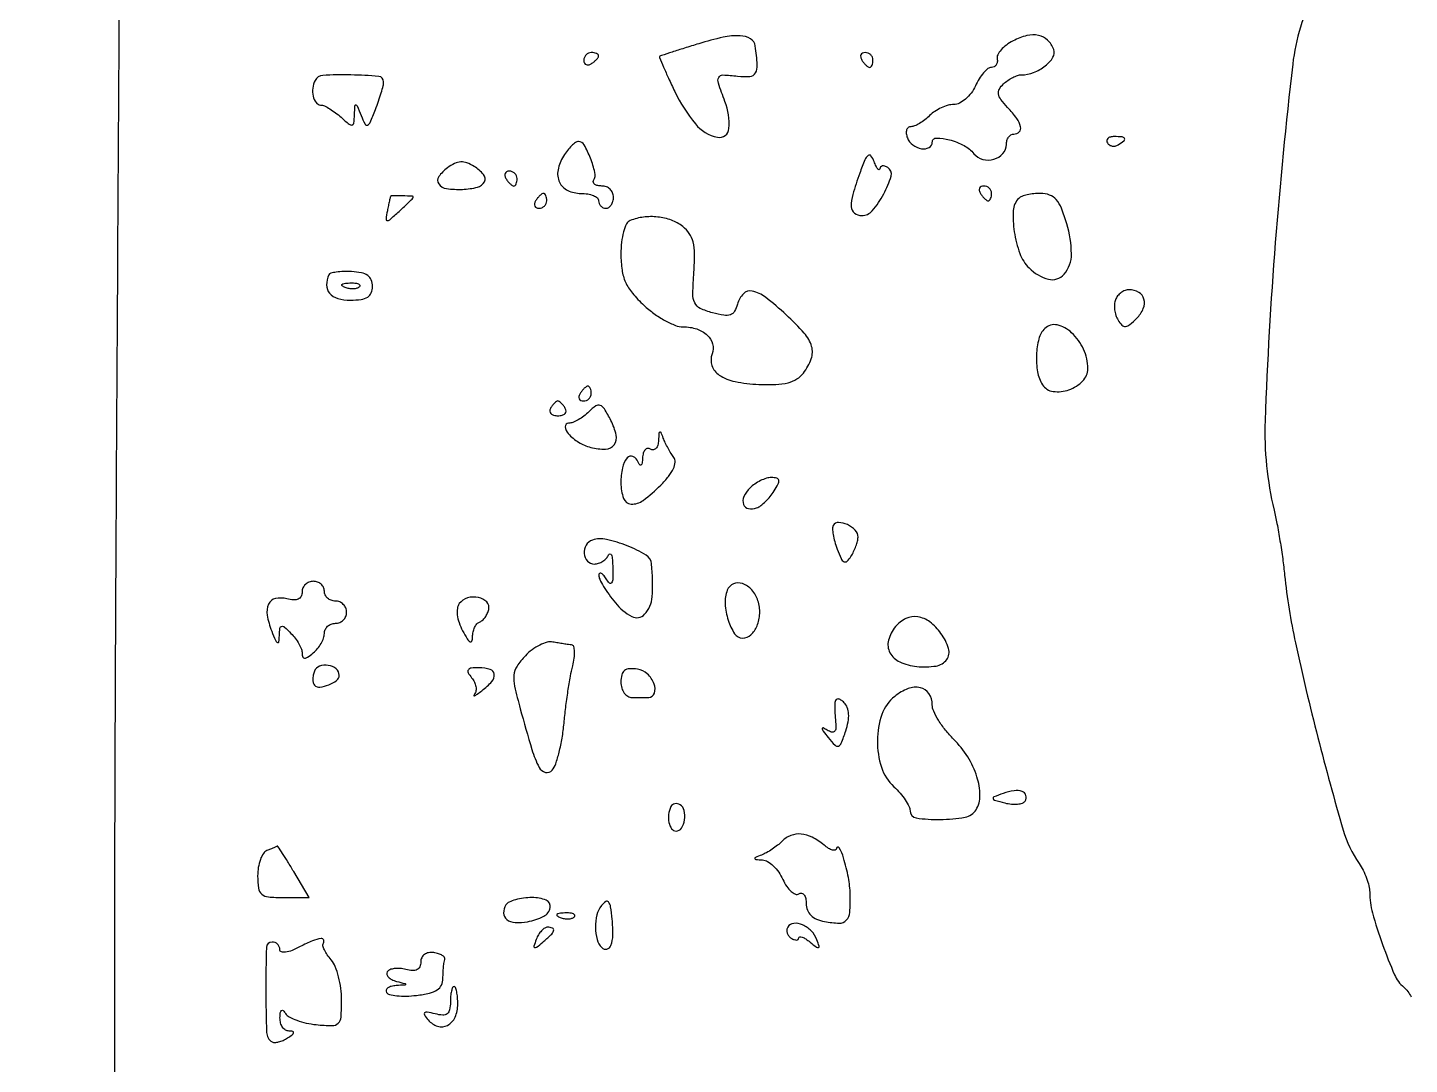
# Model space of a CAD drawing. Extents: x 0 to 5034, y 0 to 2560.
# Drawn here: x 512 to 698.4, y 873.5 to 1013.4 of the extents above; entities that cross this region are included whole.
import ezdxf

# ---------------------------------------------------------------- set-up
doc = ezdxf.new("R2010")
doc.units = 0

msp = doc.modelspace()

# ---------------------------------------------------------------- linework, layer by layer
for points in [[(523.737002, 861.681552, -0.001197), (523.738411, 897.905103, -0.000797), (523.93147, 945.845619, -0.000225), (524.384816, 1020.5, 0.000097), (524.861336, 1095.775456, 0.000492), (525.077301, 1137.678711, 0.000773), (525.162843, 1170.275012, 0.000542)], [(685.596994, 1018.187566, 0.090629), (682.615077, 1008.426469, 0.009347), (680.273414, 984.368486, 0.010572), (678.897568, 960.338415, 0.068137), (680.108696, 948.26918, -0.012738), (680.493231, 946.470381, -0.006064), (680.900729, 944.138447, -0.006007), (681.267972, 941.689618, -0.008489), (681.531701, 939.5, 0.027443), (682.986067, 930.357989, 0.009972), (686.012625, 917.580497, 0.006955), (689.419152, 905.098772, 0.082857), (691.569989, 900.596614, -0.036305), (692.117462, 899.680041, -0.028219), (692.579934, 898.614334, -0.028939), (692.89857, 897.566288, -0.059391), (693, 896.715391, 0.067832), (693.380733, 893.921871, 0.018571), (694.731662, 889.676076, 0.015917), (696.353048, 885.581267, 0.117846), (697.60302, 883.914501, -0.063063), (698.137754, 883.342929, -0.04425), (698.589637, 882.585142, -0.044545)]]:
    msp.add_lwpolyline(points, format="xyb")
for points in [[(602.5, 1011.196494, 0.001206), (600.566619, 1010.593407, 0.001865), (598.899698, 1010.062183, 0.000563), (597.454857, 1009.593993, 0.058404), (597.264929, 1009.506619, 0.367814), (597.215097, 1009.355253, 0.002736), (597.755463, 1008.049386, 0.008271), (598.424864, 1006.52741, 0.005008), (599.264929, 1004.747236, 0.05812), (602.044689, 1000.382045, 0.174318), (605.027039, 998.58427, 0.451776), (606.575298, 999.764559, 0.108956), (606.040814, 1003.392651, -0.009102), (605.142852, 1005.890418, -0.199636), (605.19387, 1006.648729, -0.295972), (605.753035, 1006.979376, -0.01878), (607.745084, 1006.821566, 0.047237), (609.402706, 1006.784749, 0.247269), (610.152053, 1007.251436, 0.151931), (610.400025, 1008.322955, 0.016235), (610.125, 1010.893011, 0.229282), (609.479635, 1011.857206, 0.123218), (608.074958, 1012.268711, 0.064235), (605.789551, 1012.065891, 0.02079)], [(644.893265, 1011.581886, 0.040124), (643.995762, 1011.019172, 0.051154), (643.276459, 1010.359155, 0.060517), (642.823876, 1009.70501, 0.175566), (642.75, 1009.168247, -0.085545), (642.767914, 1008.722195, -0.113756), (642.626515, 1008.343172, -0.126462), (642.348138, 1008.091227, -0.121596), (641.978561, 1008, 0.171894), (641.508889, 1007.833616, 0.044326), (640.922566, 1007.265625, 0.039814), (640.329133, 1006.456991, 0.031507), (639.818046, 1005.5, -0.053928), (639.251018, 1004.543845, -0.054434), (638.494207, 1003.734375, -0.059843), (637.671213, 1003.182499, -0.118337), (636.910914, 1003, 0.068706), (636.124771, 1002.891463, 0.038998), (635.221599, 1002.559375, 0.038122), (634.347015, 1002.074168, 0.050713), (633.642857, 1001.5, -0.031274), (632.992134, 1000.925958, -0.031738), (632.277969, 1000.440625, -0.033457), (631.605037, 1000.101717, -0.100248), (631.102813, 1000, 0.170074), (630.754753, 999.878081, 0.150287), (630.537366, 999.559375, 0.106564), (630.494585, 999.074132, 0.060579), (630.638374, 998.5, 0.142873), (631.364634, 997.545114, 0.116004), (632.551105, 997.035405, 0.165508), (633.567391, 997.19239, 0.279316), (634, 997.90638, -0.415576), (634.572284, 998.476009, -0.066236), (636.308522, 998.236769, -0.054313), (638.293882, 997.449013, -0.101578), (639.622945, 996.354969, 0.160975), (640.804408, 995.594417, 0.133625), (642.306605, 995.613837, 0.141497), (643.531748, 996.381479, 0.184538), (644, 997.606989, -0.070083), (644.074991, 998.139376, -0.085896), (644.29375, 998.590803, -0.100138), (644.618662, 998.892621, -0.138107), (645, 999, 0.199274), (645.723766, 999.300383, 0.258938), (645.916834, 999.978782, 0.10162), (645.397206, 1001.105769, 0.028871), (644.159386, 1002.598544, -0.025876), (643.250282, 1003.681638, -0.120099), (642.929012, 1004.425925, -0.176563), (643.048057, 1005.076116, -0.072332), (643.61718, 1005.787106, -0.037641), (644.19576, 1006.251275, -0.033511), (644.85964, 1006.643712, -0.035075), (645.506798, 1006.914851, -0.081839), (646.023535, 1007, 0.092898), (647.673329, 1007.309194, 0.074376), (649.245908, 1008.207523, 0.086998), (650.283573, 1009.367617, 0.234828), (650.385443, 1010.437936, 0.110913), (649.556258, 1011.683524, 0.140206), (648.336687, 1012.324576, 0.113716), (646.756891, 1012.291224, 0.058127)], [(587, 1008.940983, 0.108972), (587.078288, 1008.586039, 0.182303), (587.29375, 1008.3746, 0.161196), (587.6179, 1008.343488, 0.082592), (588, 1008.5, 0.029505), (588.382774, 1008.768994, 0.035638), (588.70625, 1009.066025, 0.038439), (588.934461, 1009.34829, 0.151918), (589, 1009.559017, 0.210953), (588.92554, 1009.727648, 0.081139), (588.70625, 1009.870461, 0.061769), (588.382849, 1009.967655, 0.042167), (588, 1010, 0.105053), (587.618444, 1009.918938, 0.099167), (587.29375, 1009.688914, 0.09642), (587.076123, 1009.345238, 0.093332)], [(624.5, 1009, 0.029505), (624.768994, 1008.617226, 0.035638), (625.066025, 1008.29375, 0.038439), (625.34829, 1008.065539, 0.151918), (625.559017, 1008, 0.210953), (625.727648, 1008.07446, 0.081139), (625.870461, 1008.29375, 0.061769), (625.967655, 1008.617151, 0.042167), (626, 1009, 0.105053), (625.918938, 1009.381556, 0.099167), (625.688914, 1009.70625, 0.09642), (625.345238, 1009.923877, 0.093332), (624.940983, 1010, 0.108972), (624.586039, 1009.921712, 0.182303), (624.3746, 1009.70625, 0.161196), (624.343488, 1009.3821, 0.082592)], [(550.744151, 1006.25, 0.085805), (550.428597, 1005.197416, 0.086172), (550.485463, 1004.101625, 0.106862), (550.874968, 1003.267094, 0.215773), (551.5, 1002.928741, -0.092452), (552.000133, 1002.798092, -0.025469), (552.720312, 1002.413194, -0.024817), (553.506594, 1001.885167, -0.023646), (554.25, 1001.273753, 0.011054), (555.327826, 1000.340834, 0.219957), (555.738959, 1000.232198, 0.330208), (555.983235, 1000.490118, 0.020875), (556.070285, 1001.595012, -0.004483), (556.127003, 1002.831296, -0.429396), (556.248976, 1002.93504, -0.272269), (556.412329, 1002.813919, -0.003052), (556.960152, 1001.5, 0.020484), (557.485947, 1000.35317, 0.393515), (557.823771, 1000.229798, 0.19382), (558.175435, 1000.579467, 0.007432), (558.889867, 1002.3151, 0.010294), (559.314866, 1003.461424, 0.01166), (559.673898, 1004.577891, 0.010928), (559.935263, 1005.537331, 0.061102), (560, 1006.0651, 0.389382), (559.340613, 1006.783434, 0.016388), (555.576595, 1006.982158, 0.017123), (551.782593, 1006.92802, 0.271337)], [(584.256761, 996.039533, 0.091523), (583.517697, 994.16586, 0.158699), (583.718698, 992.52105, 0.173422), (584.82082, 991.406523, 0.112361), (586.606989, 991, -0.039889), (587.523278, 990.926784, -0.059158), (588.297053, 990.70625, -0.077805), (588.82348, 990.38268, -0.219522), (589, 990, 0.099038), (589.076342, 989.618362, 0.097945), (589.29375, 989.29375, 0.097945), (589.618362, 989.076342, 0.099038), (590, 989, 0.148195), (590.381354, 989.115568, 0.098894), (590.70625, 989.440625, 0.082425), (590.925306, 989.926543, 0.064853), (591, 990.5, 0.103052), (590.880765, 991.072373, 0.098802), (590.542039, 991.559375, 0.09695), (590.036055, 991.885705, 0.095165), (589.440983, 992, -0.04734), (588.874686, 992.053737, -0.100817), (588.469648, 992.220312, -0.174625), (588.28879, 992.466342, -0.207995), (588.32357, 992.75, 0.191918), (588.489339, 993.82555, 0.036541), (587.893899, 995.754871, 0.035075), (587.043563, 997.549335, 0.270887), (586.272771, 998, 0.158752), (585.888466, 997.874827, 0.035435), (585.354001, 997.424113, 0.033396), (584.783584, 996.790039, 0.026902)], [(657.613087, 997.817021, 0.108766), (657.88478, 997.536973, 0.099739), (658.257398, 997.385962, 0.095385), (658.673795, 997.387618, 0.090093), (659.069098, 997.542705, 0.02679), (659.852054, 998.086603, 0.350126), (659.929499, 998.40792, 0.269722), (659.618676, 998.623697, 0.019984), (658.543989, 998.666667, 0.059057), (658.024148, 998.605052, 0.126631), (657.669932, 998.417083, 0.191218), (657.534562, 998.139071, 0.158515)], [(624.219175, 993.729573, 0.015285), (623.273429, 990.840987, 0.082774), (623.075537, 989.209005, 0.211736), (623.503092, 988.349952, 0.174664), (624.47432, 988, 0.220749), (625.914308, 988.668319, 0.051375), (627.457006, 990.927743, 0.053704), (628.445041, 993.337481, 0.336678), (627.996333, 994.502266, 0.062843), (627.609738, 994.678657, 0.121028), (627.272027, 994.699503, 0.171753), (627.037879, 994.565619, 0.157413), (626.929715, 994.309017, -0.352416), (626.827809, 994.20272, -0.264034), (626.671355, 994.266566, -0.055797), (626.4277, 994.659047, -0.017062), (626.14889, 995.300571, 0.064146), (625.726975, 996.065635, 0.429288), (625.341386, 996.115147, 0.125929), (624.913067, 995.53622, 0.009865)], [(568.600411, 994.449764, 0.080591), (567.431715, 993.265045, 0.316566), (567.427263, 992.294563, 0.208475), (568.472, 991.652372, 0.045992), (570.621879, 991.548731, 0.049004), (572.661699, 991.839675, 0.217982), (573.587549, 992.57146, 0.303473), (573.473446, 993.545694, 0.07682), (572.203157, 994.641053, 0.051367), (571.239314, 995.113323, 0.101852), (570.401394, 995.239926, 0.098731), (569.56435, 995.02631, 0.046203)], [(576.5, 993, 0.029505), (576.768994, 992.617226, 0.035638), (577.066025, 992.29375, 0.038439), (577.34829, 992.065539, 0.151918), (577.559017, 992, 0.210953), (577.727648, 992.07446, 0.081139), (577.870461, 992.29375, 0.061769), (577.967655, 992.617151, 0.042167), (578, 993, 0.105053), (577.918938, 993.381556, 0.099167), (577.688914, 993.70625, 0.09642), (577.345238, 993.923877, 0.093332), (576.940983, 994, 0.108972), (576.586039, 993.921712, 0.182303), (576.3746, 993.70625, 0.161196), (576.343488, 993.3821, 0.082592)], [(640.5, 991, 0.029505), (640.768994, 990.617226, 0.035638), (641.066025, 990.29375, 0.038439), (641.34829, 990.065539, 0.151918), (641.559017, 990, 0.210953), (641.727648, 990.07446, 0.081139), (641.870461, 990.29375, 0.061769), (641.967655, 990.617151, 0.042167), (642, 991, 0.105053), (641.918938, 991.381556, 0.099167), (641.688914, 991.70625, 0.09642), (641.345238, 991.923877, 0.093332), (640.940983, 992, 0.108972), (640.586039, 991.921712, 0.182303), (640.3746, 991.70625, 0.161196), (640.343488, 991.3821, 0.082592)], [(560.923489, 990.583333, 0.130461), (560.885122, 990.510226, 0.00159), (560.767321, 989.985041, 0.004607), (560.638083, 989.373478, 0.002982), (560.499294, 988.663615, 0.013514), (560.316474, 987.531399, 0.435721), (560.475838, 987.337824, 0.196426), (560.82028, 987.454927, 0.004983), (562.075805, 988.568603, 0.004762), (562.813321, 989.248934, 0.007405), (563.434768, 989.850836, 0.002905), (563.953522, 990.374433, 0.196196), (564, 990.488321, 0.400826), (563.882633, 990.611205, 0.003762), (562.519567, 990.66357, 0.004798), (561.175168, 990.692179, 0.213072)], [(580.5, 990, 0.082592), (580.343488, 989.6179, 0.161196), (580.3746, 989.29375, 0.182303), (580.586039, 989.078288, 0.108972), (580.940983, 989, 0.093332), (581.345238, 989.076123, 0.09642), (581.688914, 989.29375, 0.099167), (581.918938, 989.618444, 0.105053), (582, 990, 0.042167), (581.967655, 990.382849, 0.061769), (581.870461, 990.70625, 0.081139), (581.727648, 990.92554, 0.210953), (581.559017, 991, 0.151918), (581.34829, 990.934461, 0.038439), (581.066025, 990.70625, 0.035638), (580.768994, 990.382774, 0.029505)], [(645.666667, 990.333333, 0.184185), (644.932245, 988.693652, 0.05112), (645.062188, 985.828899, 0.051134), (645.809377, 982.898505, 0.108816), (647.0625, 980.9375, 0.131766), (649.671026, 979.43224, 0.289377), (651.781564, 980.08976, 0.181623), (652.770783, 982.832988, 0.069576), (652.146033, 986.906924, 0.02223), (651.420399, 988.987664, 0.082736), (650.703397, 990.170089, 0.12669), (649.821276, 990.784735, 0.089368), (648.626525, 991, 0.026458), (647.69975, 990.950924, 0.028941), (646.811125, 990.804167, 0.030134), (646.073848, 990.59073, 0.111296)], [(593.25, 987.337719, 0.185725), (592.757408, 986.878092, 0.045763), (592.359227, 985.824316, 0.039712), (592.089264, 984.423863, 0.02777), (592, 982.817876, 0.035104), (592.15156, 980.661814, 0.070538), (592.62399, 979.026288, 0.068315), (593.544112, 977.553641, 0.031149), (595.105755, 975.90121, 0.031616), (596.456086, 974.790927, 0.031034), (597.943754, 973.85223, 0.032599), (599.349215, 973.19799, 0.092889), (600.405755, 973, -0.078593), (602.224601, 972.712325, -0.109413), (603.640812, 971.87933, -0.137398), (604.370315, 970.684291, -0.161735), (604.309979, 969.36541, 0.175074), (604.278384, 967.767701, 0.167085), (605.27257, 966.481329, 0.097567), (607.400374, 965.613654, 0.037313), (610.590552, 965.235178, 0.020216), (612.900925, 965.22809, 0.052843), (614.542091, 965.464298, 0.074821), (615.732063, 965.964464, 0.093792), (616.618976, 966.765073, 0.074646), (617.671495, 968.689669, 0.1609), (617.725521, 970.358468, 0.110316), (616.731321, 972.150785, 0.025766), (614.304583, 974.61513, 0.020284), (611.492399, 976.988623, 0.111619), (609.706996, 977.825063, 0.259636), (608.52008, 977.467962, 0.129394), (607.725269, 976.057429, -0.067305), (607.330322, 975.097124, -0.179625), (606.768453, 974.632691, -0.124495), (605.889704, 974.555543, -0.025707), (604.358638, 974.884359, -0.04314), (602.702491, 975.487358, -0.178792), (601.965075, 976.230475, -0.112894), (601.707711, 977.481658, -0.012713), (601.845957, 980.396522, 0.018505), (601.933418, 982.837805, 0.059661), (601.73868, 984.447715, 0.088108), (601.229736, 985.601858, 0.083023), (600.345957, 986.537789, 0.073913), (598.803935, 987.381857, 0.060327), (596.971539, 987.816246, 0.05915), (595.051088, 987.804905, 0.064956)], [(552.612029, 980.036222, 0.103829), (552.305534, 978.643746, 0.179042), (552.701467, 977.540604, 0.150645), (553.795855, 976.834757, 0.068554), (555.5, 976.6, 0.031199), (556.960168, 976.6912, 0.108138), (557.847345, 977.00522, 0.159744), (558.329449, 977.579508, 0.095677), (558.5, 978.462639, 0.09665), (558.331169, 979.32789, 0.144055), (557.854501, 979.927645, 0.10541), (557.001702, 980.291288, 0.037335), (555.676895, 980.448861, 0.018078), (554.577779, 980.457209, 0.026324), (553.61206, 980.378626, 0.024555), (552.858076, 980.23914, 0.232877)], [(556.729167, 978.395833, -0.126455), (556.402231, 978.202593, -0.060344), (555.916927, 978.123424, -0.05415), (555.359369, 978.160852, -0.051402), (554.8125, 978.316886, -0.054073), (554.395823, 978.538436, -0.470617), (554.37858, 978.720685, -0.168741), (554.670344, 978.862007, -0.018894), (555.416667, 978.921053, -0.028489), (556.112848, 978.910055, -0.077125), (556.592839, 978.799335, -0.208169), (556.77538, 978.614691, -0.296942)], [(658.699509, 976.659316, 0.076882), (658.566216, 976.042859, 0.047167), (658.592115, 975.298472, 0.046085), (658.760932, 974.547583, 0.060193), (659.056356, 973.909316, 0.057309), (659.58722, 973.236801, 0.224845), (660.071448, 973.062375, 0.15034), (660.649261, 973.303294, 0.02295), (661.582161, 974.154039, 0.094987), (662.465901, 975.456591, 0.168933), (662.558122, 976.734914, 0.199238), (661.852178, 977.652036, 0.131108), (660.547972, 978, 0.090557), (659.999552, 977.899852, 0.066663), (659.454713, 977.606174, 0.065352), (658.99591, 977.171829, 0.079127)], [(649.176206, 972.776206, 0.133498), (648.380272, 971.385984, 0.053275), (648.053606, 969.196346, 0.052711), (648.199361, 966.910495, 0.099374), (648.86017, 965.19201, 0.223133), (650.291606, 964.281506, 0.117395), (652.43338, 964.509971, 0.112617), (654.30573, 965.695033, 0.199947), (654.984687, 967.358408, 0.105698), (654.405198, 969.977308, 0.098267), (652.797424, 972.209115, 0.132171), (650.830981, 973.252424, 0.258106)], [(586.5, 964, 0.082592), (586.343488, 963.6179, 0.161196), (586.3746, 963.29375, 0.182303), (586.586039, 963.078288, 0.108972), (586.940983, 963, 0.093332), (587.345238, 963.076123, 0.09642), (587.688914, 963.29375, 0.099167), (587.918938, 963.618444, 0.105053), (588, 964, 0.042167), (587.967655, 964.382849, 0.061769), (587.870461, 964.70625, 0.081139), (587.727648, 964.92554, 0.210953), (587.559017, 965, 0.151918), (587.34829, 964.934461, 0.038439), (587.066025, 964.70625, 0.035638), (586.768994, 964.382774, 0.029505)], [(582.5, 962, 0.146489), (582.397987, 961.620597, 0.191582), (582.538811, 961.29375, 0.134005), (582.925364, 961.072951, 0.063222), (583.5, 961, 0.063222), (584.074636, 961.072951, 0.134005), (584.461189, 961.29375, 0.191582), (584.602013, 961.620597, 0.146489), (584.5, 962, 0.025622), (584.235369, 962.382847, 0.032351), (583.951311, 962.70625, 0.033983), (583.686704, 962.937141, 0.163822), (583.5, 963, 0.163822), (583.313296, 962.937141, 0.033983), (583.048689, 962.70625, 0.032351), (582.764631, 962.382847, 0.025622)], [(587.690429, 961.547572, -0.034564), (587.010136, 960.955349, -0.033333), (586.246756, 960.454599, -0.035174), (585.515009, 960.106887, -0.093591), (584.948984, 960, 0.432956), (584.501769, 959.523415, 0.170217), (584.895631, 958.593833, 0.069435), (586.294019, 957.429835, 0.075079), (587.922061, 956.730633, 0.070237), (589.931694, 956.497412, 0.22985), (591.088225, 957.094469, 0.219087), (591.368267, 958.40177, 0.064651), (590.649122, 960.375205, 0.016271), (589.776132, 961.931816, 0.163913), (589.215958, 962.405756, 0.254692), (588.617113, 962.332627, 0.041299)], [(597.078947, 957.690983, -0.056904), (596.976122, 957.042692, -0.116801), (596.729441, 956.594912, -0.179435), (596.385489, 956.416012, -0.171169), (596, 956.5, 0.171169), (595.614511, 956.583988, 0.179435), (595.270559, 956.405088, 0.116801), (595.023878, 955.957308, 0.056904), (594.921053, 955.309017, -0.021586), (594.862257, 954.633175, -0.172715), (594.722298, 954.359006, -0.454839), (594.543979, 954.376357, -0.059276), (594.335642, 954.756231, 0.193611), (593.630419, 955.489773, 0.337179), (592.849923, 955.308813, 0.123202), (592.205407, 953.965609, 0.050597), (592, 951.940983, 0.08377), (592.351408, 949.858253, 0.304073), (593.370345, 949.089877, 0.177347), (595.007899, 949.58802, 0.034777), (597.368704, 951.641431, 0.02805), (598.427646, 952.826355, 0.058088), (599.082992, 953.878223, 0.08494), (599.325448, 954.748647, 0.194403), (599.13934, 955.391431, -0.02687), (598.765643, 955.923705, -0.014521), (598.361214, 956.614983, -0.014427), (597.989118, 957.344865, -0.022013), (597.71322, 958, 0.01217), (597.416161, 958.746102, 0.428967), (597.25793, 958.805137, 0.266294), (597.135032, 958.624311, 0.008203)], [(609.395571, 951.252714, 0.089622), (608.597144, 950.102102, 0.190615), (608.542643, 949.037595, 0.269124), (609.194039, 948.466912, 0.140938), (610.303537, 948.562984, 0.070922), (610.858836, 948.872149, 0.029518), (611.511708, 949.431771, 0.028471), (612.151076, 950.123323, 0.032771), (612.675901, 950.852643, 0.021978), (613.2131, 951.803413, 0.169042), (613.281191, 952.303114, 0.290416), (613.014166, 952.58139, 0.060259), (612.309151, 952.666667, 0.074576), (611.632587, 952.565192, 0.038535), (610.83469, 952.251318, 0.037236), (610.04719, 951.793862, 0.04621)], [(620.649438, 946.206326, 0.146421), (620.545485, 945.781591, 0.027763), (620.630963, 944.980179, 0.027519), (620.841613, 944.023788, 0.022225), (621.168765, 943.024072, 0.017051), (621.70336, 941.741085, 0.164003), (622.102587, 941.315977, 0.328666), (622.513459, 941.37531, 0.057164), (623.036039, 942.024072, 0.029639), (623.39446, 942.67301, 0.024464), (623.699705, 943.402206, 0.025145), (623.9137, 944.100799, 0.058459), (623.984687, 944.643011, 0.198951), (623.620871, 945.555537, 0.090327), (622.554149, 946.314636, 0.100287), (621.37222, 946.601882, 0.276353)], [(588.155945, 944.218648, 0.178853), (587.296056, 943.529363, 0.156751), (587.032173, 942.403086, 0.171145), (587.478448, 941.403302, 0.205824), (588.416667, 941, 0.080074), (588.995939, 941.093368, 0.064399), (589.565351, 941.367188, 0.065245), (590.039141, 941.772091, 0.087674), (590.337719, 942.25, -0.302003), (590.530429, 942.382033, -0.328904), (590.712635, 942.251562, -0.057351), (590.848577, 941.578445, -0.015875), (590.90574, 940.5, -0.010622), (590.905686, 939.004316, -0.131233), (590.748486, 938.462237, -0.484265), (590.467453, 938.426751, -0.055233), (590, 939, 0.028324), (589.625044, 939.513866, 0.103342), (589.31234, 939.765625, 0.330042), (589.115662, 939.732738, 0.191595), (589.02028, 939.5, 0.1184), (589.145826, 938.952369, 0.019219), (589.672452, 937.987226, 0.020273), (590.396169, 936.878895, 0.016607), (591.254967, 935.754387, 0.098822), (593.478704, 933.925172, 0.340485), (595.204094, 934.212455, 0.173774), (596.213414, 936.56458, 0.038744), (596.141405, 941.00531, 0.239292), (595.38889, 942.196538, 0.038785), (592.857835, 943.45087, 0.041047), (590.062478, 944.317183, 0.135884)], [(549, 937.216702, -0.114025), (548.862678, 936.622374, -0.17694), (548.487552, 936.261236, -0.123987), (547.851245, 936.152381, -0.044654), (546.938828, 936.305746, 0.118472), (545.408731, 936.336251, 0.233758), (544.48266, 935.594728, 0.154071), (544.285418, 934.093155, 0.051286), (544.900507, 931.934716, 0.008033), (545.411496, 930.713056, 0.157308), (545.67855, 930.41119, 0.535549), (545.865355, 930.501176, 0.025941), (545.936614, 931.321429, -0.02074), (546.0148, 932.344687, -0.323166), (546.239436, 932.589286, -0.238242), (546.607747, 932.489335, -0.013161), (547.5, 931.642857, -0.035582), (548.074014, 930.980765, -0.033779), (548.559375, 930.232782, -0.035625), (548.895901, 929.512062, -0.091661), (549, 928.948984, 0.083031), (549.083581, 928.449144, 0.329567), (549.324787, 928.283162, 0.145839), (549.74883, 928.425398, 0.019866), (550.5, 929, 0.048188), (551.073942, 929.578122, 0.041499), (551.559375, 930.28386, 0.04354), (551.892217, 931.004766, 0.086594), (552, 931.622445, -0.108083), (552.114952, 932.14801, -0.099644), (552.440625, 932.595343, -0.09558), (552.927343, 932.895288, -0.090674), (553.5, 933, 0.099038), (554.072457, 933.114514, 0.097945), (554.559375, 933.440625, 0.097945), (554.885486, 933.927543, 0.099038), (555, 934.5, 0.099038), (554.885486, 935.072457, 0.097945), (554.559375, 935.559375, 0.097945), (554.072457, 935.885486, 0.099038), (553.5, 936, -0.087646), (552.927262, 936.101173, -0.094518), (552.440625, 936.391667, -0.100101), (552.115099, 936.824693, -0.111732), (552, 937.333333, 0.111732), (551.884901, 937.841974, 0.100101), (551.559375, 938.275, 0.094518), (551.072738, 938.565493, 0.087646), (550.5, 938.666667, 0.095625), (549.927465, 938.556158, 0.097077), (549.440625, 938.24074, 0.098706), (549.114697, 937.769992, 0.102559)], [(606.354299, 937.480905, 0.106432), (606.065379, 935.623842, 0.062511), (606.475309, 933.403692, 0.06754), (607.337927, 931.58235, 0.253639), (608.412063, 931, 0.188729), (609.532406, 931.4385, 0.109209), (610.369245, 932.64325, 0.09004), (610.72593, 934.317097, 0.084623), (610.484608, 936.048496, 0.102844), (609.670828, 937.495525, 0.130663), (608.40525, 938.349658, 0.181982), (607.174386, 938.317404, 0.207443)], [(570.206589, 935.655104, 0.128852), (569.93906, 935.013724, 0.064867), (569.930824, 934.130667, 0.053805), (570.17057, 933.096179, 0.037842), (570.648159, 932, 0.013434), (571.266917, 930.902583, 0.118854), (571.653876, 930.508963, 0.4869), (571.891758, 930.595498, 0.076859), (571.985258, 931.166667, -0.051501), (572.059576, 931.828891, -0.056206), (572.267388, 932.441667, -0.063508), (572.569661, 932.917327, -0.133784), (572.925, 933.166667, 0.09757), (573.303017, 933.393466, 0.05054), (573.67375, 933.803688, 0.047551), (573.982119, 934.319466, 0.052657), (574.175, 934.867163, 0.254089), (573.901651, 935.877368, 0.154432), (572.78938, 936.488544, 0.121986), (571.313277, 936.419459, 0.158762)], [(629.039869, 932.548039, 0.108744), (628.092039, 930.709905, 0.18951), (628.286284, 929.030158, 0.166211), (629.624581, 927.779199, 0.081893), (631.903325, 927.175817, 0.059966), (634.512967, 927.239408, 0.201589), (635.946507, 928.102608, 0.238562), (636.192843, 929.604342, 0.080691), (635.166051, 931.64176, 0.072395), (633.664743, 933.182654, 0.127434), (632.037625, 933.871301, 0.147487), (630.448202, 933.637593, 0.110247)], [(579.112591, 928.619848, 0.042536), (577.988954, 927.199144, 0.122595), (577.572981, 926.023864, 0.079472), (577.668002, 924.503218, 0.011414), (578.422628, 921.470093, 0.005681), (579.995368, 915.959938, 0.047725), (580.965022, 913.565469, 0.213538), (581.822342, 912.886404, 0.289506), (582.737913, 913.184204, 0.092029), (583.203731, 914.018575, 0.020017), (583.670156, 915.606979, 0.020219), (584.067526, 917.516669, 0.018153), (584.326489, 919.522117, -0.00794), (584.554975, 921.629561, -0.006757), (584.861359, 923.84556, -0.006822), (585.195038, 925.855104, -0.019067), (585.501578, 927.25, 0.028429), (585.713732, 928.309609, 0.04788), (585.754557, 929.214663, 0.065294), (585.637662, 929.853383, 0.30127), (585.358408, 930.076511, -0.012895), (584.917088, 930.127347, -0.004086), (584.261635, 930.2255, -0.004076), (583.53241, 930.346902, -0.004522), (582.830138, 930.476266, 0.115591), (582.043896, 930.445625, 0.048545), (581.049291, 930.064281, 0.044567), (580.019585, 929.429819, 0.043857)], [(550.65166, 926.534623, 0.044169), (550.494205, 925.983171, 0.04951), (550.444102, 925.433536, 0.055853), (550.500408, 924.965083, 0.13944), (550.666667, 924.666667, 0.225942), (551.410764, 924.402635, 0.069376), (552.598935, 924.69589, 0.069637), (553.657152, 925.30116, 0.232085), (554, 926, 0.228969), (553.590475, 926.847398, 0.128732), (552.521366, 927.317652, 0.125922), (551.341784, 927.208592, 0.218812)], [(571.868879, 925.657991, -0.06157), (572.239396, 925.079601, -0.070194), (572.437715, 924.453159, -0.080802), (572.440706, 923.87631, -0.137558), (572.241324, 923.440958, 0.139903), (572.163061, 923.267973, 0.595759), (572.231826, 923.216445, 0.046197), (572.614943, 923.437763, 0.009281), (573.25, 923.905412, 0.045481), (574.604776, 925.152902, 0.217192), (574.915646, 926.130224, 0.299634), (574.361025, 926.786001, 0.071757), (572.877555, 927, 0.024411), (571.823966, 926.948531, 0.210175), (571.422808, 926.723116, 0.299279), (571.398488, 926.33724, 0.043547)], [(592, 925.069551, 0.067699), (592.109795, 924.262362, 0.089435), (592.431199, 923.594925, 0.105076), (592.916754, 923.156673, 0.131972), (593.5, 923), (594.779688, 923), (595.75, 923, 0.32484), (596.522951, 923.561411, 0.173886), (596.485891, 924.801233, 0.108494), (595.560619, 926.182097, 0.157078), (594.25, 926.819551, 0.046519), (593.152023, 926.872414, 0.155275), (592.483197, 926.626033, 0.170392), (592.11633, 926.056446, 0.058734)], [(620.884846, 922.45, 0.02829), (620.853441, 921.960437, 0.009114), (620.861249, 921.23289, 0.009057), (620.899437, 920.422215, 0.010031), (620.966222, 919.640689, -0.038262), (620.989957, 918.817454, -0.195626), (620.801389, 918.410631, -0.263852), (620.429071, 918.321709, -0.065158), (619.831377, 918.582648, 0.029988), (619.270403, 918.875988, 0.587232), (619.145367, 918.782872, 0.130538), (619.284043, 918.446344, 0.007928), (619.963449, 917.582305, 0.021095), (620.883594, 916.542411, 0.300201), (621.344319, 916.438923, 0.213182), (621.731448, 916.823742, 0.011642), (622.325949, 918.477847, 0.033679), (622.650263, 919.724955, 0.060838), (622.719306, 920.776626, 0.076993), (622.537591, 921.63063, 0.105909), (622.1125, 922.2875, 0.046937), (621.676534, 922.648488, 0.117077), (621.292507, 922.795099, 0.216248), (621.024007, 922.713705, 0.184526)], [(628.928125, 923.142883, 0.139194), (627.211507, 920.70513, 0.082154), (626.594229, 917.172185, 0.080985), (627.147236, 913.576051, 0.127325), (628.818019, 910.954914, -0.027097), (629.653194, 910.087719, -0.030051), (630.359199, 909.163487, -0.031433), (630.857733, 908.311452, -0.117059), (631.00053, 907.711045, 0.372437), (631.840846, 906.740254, 0.039693), (635.064589, 906.530652, 0.039182), (638.426357, 906.843329, 0.214752), (639.900731, 907.839379, 0.14371), (640.433294, 909.77793, 0.0728), (640.019662, 912.297722, 0.063206), (638.779423, 914.971656, 0.056279), (636.868752, 917.368657, -0.028067), (635.770815, 918.597256, -0.02994), (634.842696, 919.915863, -0.031361), (634.190066, 921.137211, -0.107422), (634, 922.011669, 0.145769), (633.554203, 923.508295, 0.195524), (632.402253, 924.305928, 0.147276), (630.733442, 924.183879, 0.078964)], [(643.553552, 910.042872, 0.007616), (642.319944, 909.573491, 0.360495), (642.200598, 909.355028, 0.282141), (642.389625, 909.148828, 0.005764), (643.802556, 908.761884, 0.038882), (644.680907, 908.603816, 0.049274), (645.505053, 908.602284, 0.057746), (646.16219, 908.743704, 0.174202), (646.515316, 909.024782, 0.204813), (646.630174, 909.787139, 0.251405), (646.147637, 910.308124, 0.11947), (645.025364, 910.413112, 0.050997)], [(598.754232, 908.266312, 0.084697), (598.436116, 907.221291, 0.082939), (598.479003, 906.121909, 0.104464), (598.84371, 905.288862, 0.234312), (599.437328, 904.972506, 0.26629), (600.162879, 905.360605, 0.1021), (600.575922, 906.472687, 0.093314), (600.533019, 907.735512, 0.201974), (599.980032, 908.512341, 0.086456), (599.629461, 908.652808, 0.102024), (599.272696, 908.654687, 0.11056), (598.965717, 908.518222, 0.11748)], [(613.71727, 903.574413, -0.029391), (613.129656, 903.0521, -0.019253), (612.39697, 902.518599, -0.019381), (611.640331, 902.052501, -0.034842), (610.982143, 901.739662, 0.007086), (610.147624, 901.398373, 0.345173), (610.066174, 901.250576, 0.345804), (610.190231, 901.136416, 0.007097), (611.089485, 901.078947, -0.125153), (611.782546, 900.865592, -0.053974), (612.554209, 900.272252, -0.048762), (613.280396, 899.427406, -0.046293), (613.843738, 898.443612, 0.03967), (614.362468, 897.509297, 0.063271), (614.958857, 896.818938, 0.088752), (615.535744, 896.461357, 0.237156), (616.004253, 896.502629, -0.188783), (616.380987, 896.571338, -0.185663), (616.707499, 896.366667, -0.110561), (616.928534, 895.876325, -0.050862), (617, 895.175594, 0.093622), (617.163628, 894.309378, 0.106498), (617.629666, 893.606664, 0.092109), (618.405978, 893.087662, 0.054233), (619.476498, 892.759742, 0.038903), (621.444472, 892.540163, 0.215075), (622.406048, 892.935813, 0.172741), (622.869293, 893.988234, 0.023838), (622.929715, 896.416667, 0.041826), (622.686002, 898.698679, 0.025229), (622.037769, 901.342512, 0.062298), (621.433633, 902.71251, 0.729669), (621.070285, 902.627555, -0.297421), (620.904764, 902.41365, -0.15127), (620.550387, 902.401672, -0.073696), (620.018839, 902.634977, -0.033011), (619.399118, 903.083724, 0.05458), (617.804438, 904.1369, 0.097425), (616.299574, 904.570257, 0.116263), (614.92786, 904.369478, 0.1025)], [(544.25, 902.337719, 0.156004), (543.769889, 901.939005, 0.054536), (543.367188, 901.124726, 0.047701), (543.092263, 900.069992, 0.039935), (543, 898.916667, 0.034318), (543.114978, 897.243434, 0.185607), (543.547109, 896.46036, 0.154287), (544.443914, 896.088214, 0.021799), (546.466275, 896), (549.932549, 896), (547.867499, 899.5, 0.003928), (547.064811, 900.836352, 0.006523), (546.364635, 901.948684, 0.001706), (545.746048, 902.896437, 0.385064), (545.651224, 902.921053, -0.020702), (545.544782, 902.870976, -0.000964), (545.177235, 902.717133, -0.001594), (544.739858, 902.536686, -0.001144)], [(576.5, 895, 0.137852), (576.183302, 893.89698, 0.232944), (576.594545, 893.050199, 0.152734), (577.731285, 892.625128, 0.060975), (579.408951, 892.737844, 0.069016), (581.582498, 893.474325, 0.233842), (582.459699, 894.635786, 0.357055), (581.918523, 895.630028, 0.096911), (580.027632, 896, 0.031727), (578.86852, 895.926375, 0.037358), (577.791181, 895.70625, 0.040652), (576.932526, 895.385509, 0.145635)], [(589.378425, 894.917716, 0.107509), (588.762158, 893.658398, 0.062358), (588.565762, 891.978123, 0.063453), (588.787293, 890.346345, 0.131685), (589.424965, 889.241702, 0.260051), (590.113232, 889.046344, 0.25244), (590.654642, 889.527763, 0.084651), (590.912495, 890.940479, 0.027389), (590.820529, 893.071578, 0.012271), (590.612086, 894.76557, 0.129762), (590.339977, 895.400204, 0.397994), (589.953847, 895.458603, 0.073645)], [(583.8125, 893.316886, 0.051402), (584.359369, 893.160852, 0.05415), (584.916927, 893.123424, 0.060344), (585.402231, 893.202593, 0.126455), (585.729167, 893.395833, 0.296942), (585.77538, 893.614691, 0.208169), (585.592839, 893.799335, 0.077125), (585.112848, 893.910055, 0.028489), (584.416667, 893.921053, 0.018894), (583.670344, 893.862007, 0.168741), (583.37858, 893.720685, 0.470617), (583.395823, 893.538436, 0.054073)], [(580.584097, 890.358556, 0.012731), (580.264678, 889.458284, 0.389672), (580.355597, 889.258808, 0.27071), (580.617386, 889.292701, 0.008807), (581.477108, 889.981001, 0.017238), (582.562498, 890.946872, 0.127361), (582.925, 891.530548, 0.389178), (582.765008, 891.870501, 0.097466), (582.106989, 892, 0.148172), (581.719384, 891.882557, 0.058677), (581.291272, 891.517826, 0.05126), (580.891147, 890.986565, 0.0442)], [(614.515713, 892.025424, 0.113794), (614.38458, 891.638754, 0.100305), (614.426992, 891.214311, 0.093896), (614.637171, 890.817187, 0.086012), (614.983688, 890.510081, 0.047815), (615.373526, 890.317898, 0.1041), (615.701458, 890.266654, 0.181382), (615.913567, 890.359172, 0.202874), (616, 890.563428, -0.37857), (616.131216, 890.711895, -0.122734), (616.44735, 890.673443, -0.056796), (616.937793, 890.418888, -0.02513), (617.522892, 889.981001, 0.008617), (618.377452, 889.296301, 0.248124), (618.645946, 889.249705, 0.412419), (618.741867, 889.43674, 0.014488), (618.445573, 890.281238, 0.099757), (617.677096, 891.49276, 0.097549), (616.49387, 892.323608, 0.126888), (615.318033, 892.519743, 0.236803)], [(548.75, 889.380006, -0.024558), (547.638814, 888.864492, -0.059214), (546.766021, 888.625772, -0.116417), (546.215191, 888.671651, -0.324718), (546, 888.968063, 0.101105), (545.919548, 889.361859, 0.098408), (545.690731, 889.696868, 0.097445), (545.349002, 889.921297, 0.097009), (544.94717, 890, 0.404727), (544.194949, 889.271835, 0.008299), (544.103589, 883.525604, 0.009327), (544.214407, 877.800511, 0.249814), (544.956611, 876.526816, 0.152481), (545.302357, 876.438185, 0.048481), (545.83442, 876.517823, 0.043234), (546.444872, 876.728198, 0.036456), (547.047746, 877.05067, 0.019534), (547.670438, 877.479528, 0.180775), (547.844258, 877.750153, 0.409565), (547.732905, 877.926117, 0.054277), (547.25, 877.984687, -0.138577), (546.774491, 878.125369, -0.099682), (546.371686, 878.509564, -0.085406), (546.103173, 879.080015, -0.069684), (546.015313, 879.75, -0.025923), (546.058484, 880.461711, -0.1984), (546.216948, 880.74895, -0.377753), (546.448702, 880.737953, -0.058169), (546.765313, 880.350258, 0.130041), (547.272859, 879.883498, 0.03455), (548.287627, 879.435364, 0.032623), (549.554447, 879.068943, 0.028547), (550.915969, 878.850258, 0.020255), (553.056709, 878.718062, 0.201718), (553.874667, 879.04185, 0.184433), (554.25531, 879.869614, 0.016515), (554.332636, 882.196716, 0.03384), (554.228543, 883.73727, 0.030298), (553.916983, 885.308946, 0.031577), (553.461161, 886.687162, 0.077701), (552.916667, 887.600411, -0.022474), (552.398171, 888.285604, -0.033409), (552.014063, 888.932171, -0.035406), (551.788308, 889.468408, -0.252024), (551.833333, 889.737028, 0.253177), (551.915901, 890.236261, 0.352063), (551.549077, 890.467133, 0.07167), (550.407933, 890.165551, 0.020507)], [(565, 887.294885, -0.100496), (564.870604, 886.6576, -0.17788), (564.50849, 886.271007, -0.133361), (563.892446, 886.145586, -0.047903), (563.000996, 886.289489, 0.042364), (562.198178, 886.428207, 0.05212), (561.438435, 886.414741, 0.061036), (560.828469, 886.26302, 0.164334), (560.488753, 885.981802, 0.205441), (560.43607, 885.629237, 0.128779), (560.643937, 885.260274, 0.086631), (561.100335, 884.928375, 0.050233), (561.737757, 884.691683, -0.002257), (562.892344, 884.384937, -0.361541), (562.96357, 884.283626, -0.369719), (562.876754, 884.197491, -0.00229), (561.690983, 884.116001, 0.045174), (561.033016, 884.013648, 0.092403), (560.559744, 883.797229, 0.159397), (560.344188, 883.50861, 0.223337), (560.380278, 883.193714, 0.201691), (560.785202, 882.905136, 0.031311), (561.778168, 882.746384, 0.030703), (563.039235, 882.702802, 0.022348), (564.439295, 882.80312, 0.026158), (566.171486, 883.097827, 0.088715), (567.224187, 883.540166, 0.139644), (567.79439, 884.192204, 0.110712), (568, 885.109406, -0.011896), (568.018366, 885.881224, -0.012582), (568.073437, 886.636948, -0.012273), (568.153109, 887.284326, -0.0545), (568.25, 887.654671, 0.259892), (568.210997, 887.924123, 0.093387), (567.9125, 888.19248, 0.06305), (567.402477, 888.420312, 0.03713), (566.75, 888.566187, 0.07965), (566.057172, 888.557016, 0.114512), (565.494275, 888.318874, 0.126408), (565.130499, 887.879053, 0.110336)], [(569, 881.883369, -0.047719), (568.90182, 880.856975, -0.183395), (568.570565, 880.320889, -0.182447), (567.965728, 880.138008, -0.047155), (566.942849, 880.304694, 0.013807), (565.862966, 880.555454, 0.236047), (565.521714, 880.463558, 0.3762), (565.486919, 880.185515, 0.024398), (566.015962, 879.480767, 0.144308), (567.277459, 878.6335, 0.201417), (568.614745, 878.757845, 0.168501), (569.634022, 879.859232, 0.103576), (570, 881.606989, 0.019681), (569.963882, 882.524226, 0.031827), (569.853125, 883.297053, 0.033667), (569.694635, 883.862483, 0.317628), (569.5, 884, 0.30309), (569.306109, 883.870578, 0.040439), (569.146875, 883.37824, 0.035731), (569.036168, 882.694585, 0.022281)]]:
    msp.add_lwpolyline(points, format="xyb", close=True)

doc.saveas('drawing.dxf')
